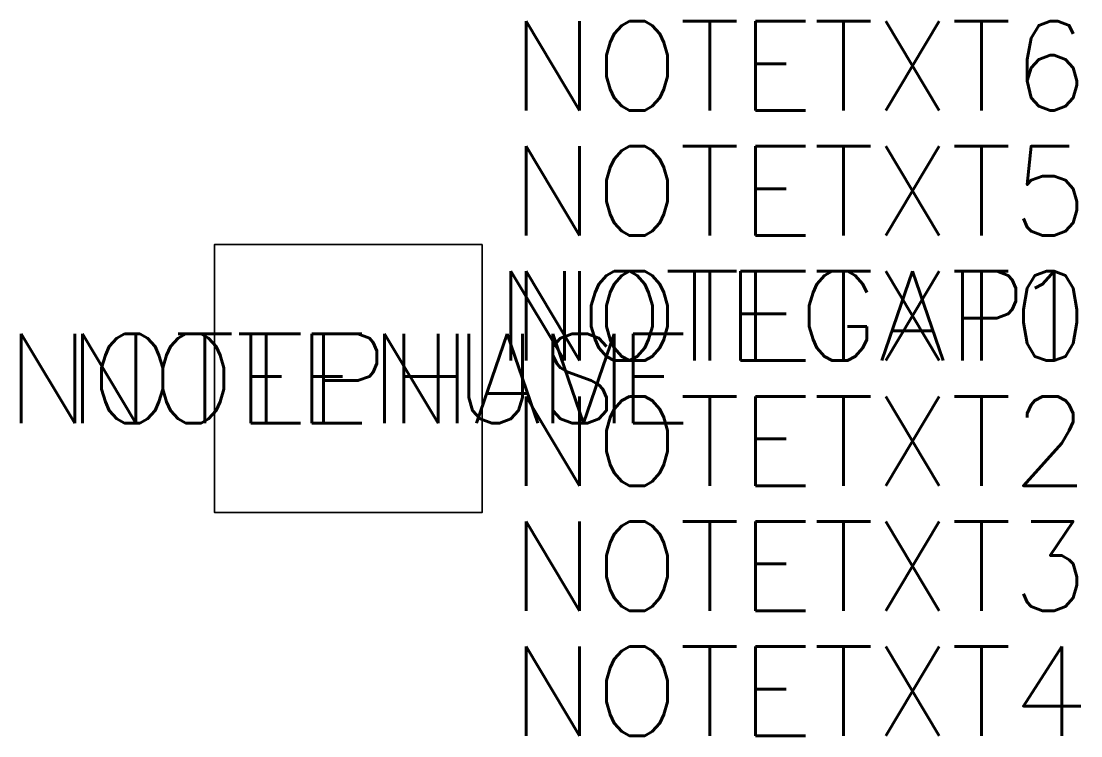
# Model space of a CAD drawing. Extents: x -3.7 to 8.2, y -4 to 4.
import ezdxf
from ezdxf.enums import TextEntityAlignment as Align

# ---------------------------------------------------------------- set-up
doc = ezdxf.new("R2010")
doc.units = 0
doc.header["$MEASUREMENT"] = 0
doc.layers.get('0').update_dxf_attribs({"lineweight": 35})
doc.styles.add('Simplex', font='simplex.shx')

msp = doc.modelspace()

# ---------------------------------------------------------------- texts
at = {"style": 'Simplex'}
for tag, p, s, flags in [('NOTETXT6', (1.82, 3), 'LINE 6 TEXT', 8), ('NOTETXT5', (1.82, 1.6), 'LINE 5 TEXT', 8), ('NOTETXT0', (1.82, 0.2), '', 9)]:
    msp.add_attdef(tag, p, s, height=1, dxfattribs=dict(at, flags=flags))
for tag, p, s in [('NOTEGAP', (1.65, 0.2), '%%u      '), ('NOTETXT1', (1.82, 0.2), '%%uLINE 1 TEXT')]:
    msp.add_attdef(tag, p, s, height=1, dxfattribs=at)
msp.add_attdef('NOTETXT2', text='%%oLINE 2 TEXT', height=1, dxfattribs=at).set_placement((1.82, -0.2), align=Align.TOP_LEFT)
at = {"style": 'Simplex', "flags": 8}
for tag, text, p in [('NOTETXT3', 'LINE 3 TEXT', (1.82, -1.6)), ('NOTETXT4', 'LINE 4 TEXT', (1.82, -3))]:
    msp.add_attdef(tag, text=text, height=1, dxfattribs=at).set_placement(p, align=Align.TOP_LEFT)

# ---------------------------------------------------------------- wipeouts: each hides what was drawn before it
msp.add_wipeout([(-1.5, 1.5), (1.5, 1.5), (1.5, -1.5), (-1.5, -1.5)])

# ---------------------------------------------------------------- next in the draw order: wipeouts: each hides what was drawn before it
at = {"color": 253}
msp.add_wipeout([(1.5, 0.4), (1.49, 0.4), (1.49, -0.4), (1.5, -0.4)], dxfattribs=at)

# ---------------------------------------------------------------- next in the draw order: linework, layer by layer
msp.add_lwpolyline([(1.5, 1.5), (-1.5, 1.5), (-1.5, -1.5), (1.5, -1.5)], close=True)

# ---------------------------------------------------------------- next in the draw order: texts
at = {"style": 'Simplex', "flags": 9}
msp.add_attdef('NOTEPHASE', text='1', height=1, dxfattribs=at).set_placement((0, 0), align=Align.MIDDLE)
at = {"style": 'Simplex'}
msp.add_attdef('NOTENUM', text='XX', height=1, dxfattribs=at).set_placement((0, 0), align=Align.MIDDLE)

doc.saveas('drawing.dxf')
